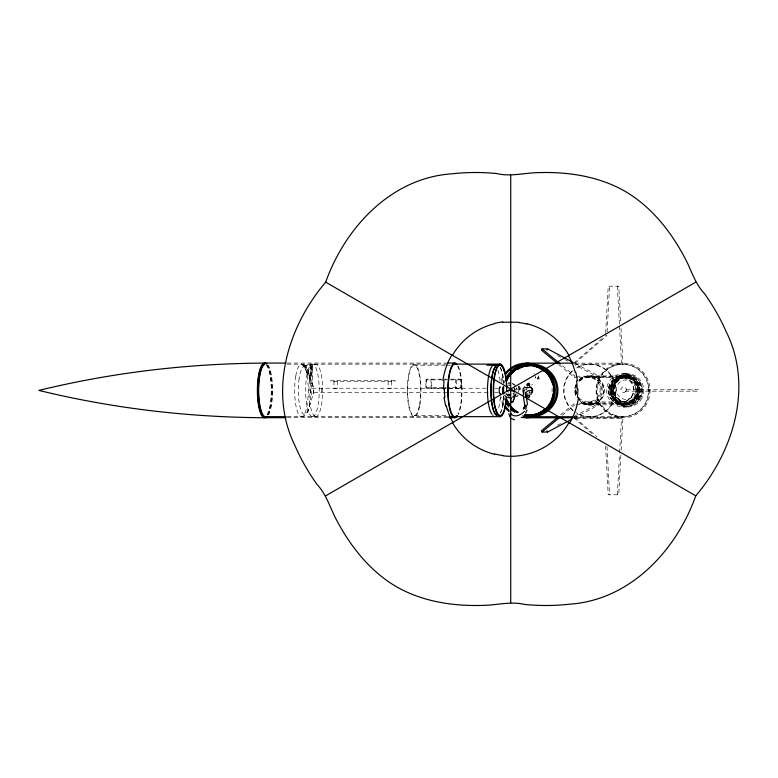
<?xml version="1.0" encoding="UTF-8"?>
<svg xmlns="http://www.w3.org/2000/svg" width="778" height="778" viewBox="0 0 778 778"><rect width="100%" height="100%" fill="white"/><g stroke="black" fill="none" stroke-linecap="round" stroke-linejoin="round"><path stroke-width="0.58" stroke-dasharray="3.89 2.92" d="M425.877 381.823L426.558 379.168L460.741 379.168L461.412 379.868L461.412 387.57L460.741 388.271L447.233 388.271M461.412 385.616L461.412 387.57L448.196 387.57M526.92 389.681L526.92 389.049M529.935 391.704L529.906 392.88M508.666 391.888L508.618 392.53M605.663 333.159L608.202 286.178L618.743 286.178L620.688 322.296M607.112 331.963L609.582 286.178M617.353 494.798L619.56 453.866M619.628 452.66L621.505 417.737M620.883 455.072L618.743 494.798L608.202 494.798L605.537 445.405M621.136 450.248L622.886 417.737L573.6 417.737L591.844 433.55M538.162 375.696L538.979 378.789L537.793 382.037M529.867 391.918L529.692 392.861M426.558 379.168L426.558 388.271L441.379 388.271M306.435 365.893L305.793 366.817L310.072 376.96L310.85 376.27L310.85 366.594C310.218 364.678 304.927 364.775 305.083 366.856L308.837 376.581L309.576 376.96L310.121 376.328L310.121 366.594L309.508 365.903M558.779 364.522L574.329 377.427L575.02 376.212L561.298 364.833M574.981 363.394L599.186 376.212L598.496 377.427L575.341 365.164M531.821 385.159L532.395 384.244M537.793 377.836L537.209 378.76L537.695 377.612L538.162 379.897M461.082 387.921L460.741 388.271L460.741 379.168M573.6 363.238L603.709 337.156M574.981 363.238L606.918 335.571L605.537 335.571M560.598 414.878L574.32 403.5L575.01 404.716L599.177 404.716L598.486 403.5L579.153 403.5M562.202 415.335L575.01 404.716M557.447 425.245L560.607 423.572M574.281 416.327L598.486 403.5M573.921 418.097L599.177 404.716M301.465 416.668C305.521 416.493 307.524 412.34 308.584 408.946L313.233 394.096L313.524 388.378L307.699 369.521L305.686 366.224L303.099 364.464M303.342 364.201L304.072 364.201M301.786 416.638L303.099 416.395M628.245 404.56L625.405 404.764M626.922 404.755L622.76 404.268M628.76 404.696L626.698 404.813A14.451 14.286 90 0 1 614.319 383.146A14.451 14.286 90 0 1 639.059 383.146A14.451 14.286 90 0 1 626.689 404.823M627.457 404.813L625.395 404.696M287.325 363.054L446.407 363.054M574.621 363.141L623.061 363.141M287.063 364.172L446.844 364.104M574.621 364.192L623.061 364.192M414.168 365.193L445.629 365.193M446.844 365.193L450.472 365.193M309.897 364.172L310.733 364.25A1.634 1.575 -90 0 1 311.852 365.407L311.92 366.273L312.649 366.273L312.649 385.227L311.852 385.227L304.217 366.35A3.501 3.384 -90 0 0 301.105 364.201M623.071 373.751L627.331 373.751M626.689 374.539A15.832 15.648 -90 0 1 640.236 398.287A15.832 15.648 -90 0 1 613.132 398.287A15.832 15.648 -90 0 1 626.689 374.539L626.825 374.539A15.832 15.648 -90 0 1 640.372 398.287A15.832 15.648 -90 0 1 613.268 398.287A15.832 15.648 -90 0 1 626.825 374.539M625.531 375.511A14.169 14.004 -90 0 1 637.659 396.761A14.169 14.004 -90 0 1 613.404 396.761A14.169 14.004 -90 0 1 625.531 375.511L625.638 375.511M589.063 375.92L625.201 375.92M625.522 375.92L627.331 375.92M576.226 376.212L599.186 376.212M588.061 376.367L626.601 376.367M589.063 377.067L622.993 377.067M625.201 377.067A13.314 13.158 -90 0 1 636.599 397.033A13.314 13.158 -90 0 1 613.813 397.033A13.314 13.158 -90 0 1 625.201 377.067L625.522 377.067A13.314 13.158 -90 0 1 636.919 397.033A13.314 13.158 -90 0 1 614.134 397.033A13.314 13.158 -90 0 1 625.522 377.067M574.329 377.427L577.947 377.427M579.163 377.427L626.601 377.418M442.74 379.868L425.877 379.868L425.877 387.57L426.558 388.271M444.559 379.868L446.377 379.868M450.015 379.868L461.412 379.868M425.877 387.57L442.74 387.57M444.559 387.57L446.377 387.57M486.231 388.232L310.247 388.232L310.247 392.433L488.448 392.433M494.711 388.232L498.455 388.232M334.005 388.271L337.458 388.271L337.487 381.269M442.556 388.271L446.105 388.271M494.711 392.433L498.455 392.433M588.061 401.934L626.601 401.934M588.061 402.985L626.601 402.985M589.063 403.685L622.993 403.685M589.063 404.823L625.201 404.823M625.522 404.823A14.451 14.286 90 0 0 637.892 383.146A14.451 14.286 90 0 0 613.152 383.146A14.451 14.286 90 0 0 625.522 404.823L627.331 404.823M589.5 404.988L590.035 404.988M622.526 404.988A14.539 14.364 90 0 0 634.965 383.194A14.539 14.364 90 0 0 610.088 383.194A14.539 14.364 90 0 0 622.526 404.988L623.061 404.988M623.071 407.001L627.331 407.001M414.168 415.559A25.188 6.535 90 0 0 419.828 377.777A25.188 6.535 90 0 0 408.508 377.777A25.188 6.535 90 0 0 414.168 415.559L446.844 415.559M312.425 416.59A26.219 6.798 90 0 0 318.309 377.272A26.219 6.798 90 0 0 306.532 377.272A26.219 6.798 90 0 0 312.425 416.59L315.8 416.59A26.219 6.798 90 0 0 321.693 377.272A26.219 6.798 90 0 0 309.916 377.272A26.219 6.798 90 0 0 315.8 416.59M287.14 416.668L447.622 416.648M573.405 416.726L623.061 416.726M287.325 417.698L448.838 417.698M573.405 417.776L623.061 417.776M575.749 418.408L622.857 418.408M310.101 364.172L311.453 364.25A1.634 1.575 -90 0 1 312.571 365.407L312.649 366.273M622.39 404.541L624.141 404.823L621.107 404.22M533.893 373.255L534.36 373.382M557.456 355.682L560.607 357.355M564.818 359.582L567.979 361.255M574.981 417.737L596.882 436.711M302.311 365.047L303.712 366.545M303.887 364.931L305.277 366.457L304.519 365.582M535.235 377.165L535.818 378.108L534.34 374.49M312.571 385.227L312.941 385.878L304.947 366.35A3.501 3.384 89.8 0 0 301.825 364.201M530.013 392.929L529.769 391.879M538.746 376.649L538.862 377.641M538.862 377.797L538.979 378.789M621.009 328.316L622.886 363.238M617.353 286.178L619.434 324.708M619.492 325.914L621.505 363.238M606.986 446.611L609.582 494.798M692.819 389.759L692.819 391.159M649.144 389.759L649.144 391.159M391.606 381.269L391.606 388.271L388.134 388.271L388.115 381.269M391.431 380.568L391.431 381.269M334.17 380.568L334.17 381.269M333.986 381.269L333.986 388.271M321.363 388.232L321.363 392.433M311.92 366.273L311.92 385.227M526.424 390.07A7.838 7.838 0 0 1 526.56 389.097M529.079 391.986A7.838 7.838 0 0 1 529.021 392.306M504.757 400.048A26.277 26.199 -90 0 1 503.522 395.973M503.93 383.146A26.277 26.199 -90 0 1 504.757 380.705M518.206 386.18A7.002 6.983 -90 0 1 519.441 391.859M517.895 394.961A7.002 6.983 -90 0 1 516.388 396.265M519.247 386.18A7.002 6.983 -90 0 1 520.356 392.345M518.226 395.671A7.002 6.983 -90 0 1 516.553 396.751M518.284 388.29A5.952 5.942 -90 0 1 518.42 392.054M518.265 386.617A5.952 5.942 -90 0 1 519.364 392.015M578.754 380.267A13.314 13.158 -90 0 1 597.358 380.267A13.314 13.158 -90 0 1 597.358 399.085A13.314 13.158 -90 0 1 578.754 399.085M575.827 394.572A13.314 13.158 -90 0 1 576.372 383.564M579.493 381.006A12.263 12.117 -90 0 1 596.92 381.308A12.263 12.117 -90 0 1 596.016 398.92A12.263 12.117 -90 0 1 578.657 397.402M576.79 394.183A12.263 12.117 -90 0 1 576.79 385.159M577.577 367.119A26.267 25.966 -90 0 1 615.456 391.353A26.267 25.966 -90 0 1 576.041 412.924M573.133 410.852A26.267 25.966 -90 0 1 573.133 370.065M579.347 380.179A14.539 14.364 -90 0 1 599.663 380.179A14.539 14.364 -90 0 1 599.663 400.738A14.539 14.364 -90 0 1 579.347 400.738M575.691 394.456A14.539 14.364 -90 0 1 576.741 383.778M576.576 367.994A26.267 25.966 -90 0 1 609.991 373.654A26.267 25.966 -90 0 1 609.417 407.935A26.267 25.966 -90 0 1 575.827 412.447M572.987 410.269A26.267 25.966 -90 0 1 573.668 370.065M578.881 381.298A14.539 14.364 -90 0 1 599.838 379.829A14.539 14.364 -90 0 1 599.838 401.088A14.539 14.364 -90 0 1 578.881 399.62M575.915 393.104A14.539 14.364 -90 0 1 576.683 385.11M578.968 380.16A14.451 14.286 -90 0 1 599.167 380.16A14.451 14.286 -90 0 1 599.167 400.592A14.451 14.286 -90 0 1 578.968 400.592M575.788 395.691A14.451 14.286 -90 0 1 576.381 383.739M579.766 380.967A13.314 13.158 -90 0 1 598.681 381.288A13.314 13.158 -90 0 1 597.708 400.417A13.314 13.158 -90 0 1 578.851 398.764M576.42 394.038A13.314 13.158 -90 0 1 576.42 386.715M503.57 405.406A27.318 27.006 -90 0 1 500.215 397.976M501.071 380.403A27.318 27.006 -90 0 1 503.57 375.511M503.979 404.083A26.267 25.966 90 0 1 500.808 396.06M501.46 382.406A26.267 25.966 90 0 1 503.979 376.834M552.04 388.096A26.267 25.966 90 0 1 552.04 392.822M268.079 364.97A27.318 7.09 90 0 1 272.543 389.01A27.318 7.09 90 0 1 268.721 414.645M266.708 364.542A26.267 6.817 -90 0 1 272.271 389.117A26.267 6.817 -90 0 1 267.34 415.627M458.164 366.107A27.318 7.09 -90 0 1 461.996 390.371A27.318 7.09 -90 0 1 458.164 414.645M457.415 365.952A26.267 6.817 90 0 1 461.714 389.058A26.267 6.817 90 0 1 458.038 413.711M266.942 364.814A27.318 7.09 -90 0 1 271.551 389.438A27.318 7.09 -90 0 1 267.408 415.267M265.911 364.765A26.248 6.808 -90 0 1 271.259 388.543A26.248 6.808 -90 0 1 266.844 415.005M304.363 366.467A1.4 1.352 -90 0 1 305.705 365.193L310.169 365.193A1.391 1.342 -90 0 1 311.521 366.594L311.521 376.27A1.4 1.352 -90 0 1 309.488 377.476M309.45 365.203A1.391 1.342 -90 0 1 310.792 366.594L310.801 376.27A1.4 1.352 -90 0 1 308.827 377.515M305.093 366.428A1.4 1.352 -90 0 1 306.435 365.193M500.342 367.469A25.188 6.535 90 0 1 503.901 383.282M503.901 397.47A25.188 6.535 90 0 1 500.342 413.283M497.92 370.211A25.188 6.535 -90 0 1 500.128 381.57M500.273 397.47A25.188 6.535 -90 0 1 497.92 410.541M500.098 367.469A25.188 6.535 -90 0 1 503.658 383.282M503.765 395.73A25.188 6.535 -90 0 1 500.098 413.283M431.829 387.57L431.644 388.271L430.973 387.57L430.973 379.868L431.644 379.168L431.829 387.57M455.655 379.168L455.655 388.271L456.326 387.57L456.326 379.868L455.655 379.168M395.059 380.568L330.533 380.568L330.533 381.269L395.059 381.269L395.059 380.568M698.352 389.759L624.967 389.759L624.967 391.159L698.352 391.159L698.352 389.759M615.913 415.715L611.129 413.789A26.267 25.966 -90 0 1 607.637 369.326A26.267 25.966 -90 0 1 648.609 385.791A26.267 25.966 -90 0 1 615.913 415.715M312.571 385.343L312.455 385.227A5.183 1.342 -90 0 0 311.074 392.686A5.183 1.342 -90 0 0 313.398 393.328A5.183 1.342 -90 0 0 312.386 385.246L312.571 385.343M637.357 397.334A13.314 13.158 -90 0 0 627.778 376.416A13.314 13.158 -90 0 0 614.659 395.263A13.314 13.158 -90 0 0 637.357 397.334M636.511 396.731A12.263 12.117 -90 0 0 627.69 377.466A12.263 12.117 -90 0 0 615.602 394.825A12.263 12.117 -90 0 0 636.511 396.731M636.56 395.808A12.263 12.117 -90 0 0 626.066 377.418A12.263 12.117 -90 0 0 615.573 395.808A12.263 12.117 -90 0 0 636.56 395.808M631.843 396.547A12.263 12.117 -90 0 0 622.672 377.447A12.263 12.117 -90 0 0 610.905 395.029A12.263 12.117 -90 0 0 631.843 396.547M625.911 391.246A2.801 2.772 -90 0 0 623.82 386.88A2.801 2.772 -90 0 0 621.126 390.896A2.801 2.772 -90 0 0 625.911 391.246M633.992 395.321A9.813 9.696 -90 0 0 626.942 379.907A9.813 9.696 -90 0 0 617.275 393.794A9.813 9.696 -90 0 0 633.992 395.321M631.435 396.527A11.913 11.767 -90 0 0 622.867 377.816A11.913 11.767 -90 0 0 611.129 394.679A11.913 11.767 -90 0 0 631.435 396.527M634.673 398.696A14.451 14.286 -90 0 0 624.277 375.978A14.451 14.286 -90 0 0 610.03 396.449A14.451 14.286 -90 0 0 634.673 398.696M633.749 398.035A13.314 13.158 -90 0 0 624.17 377.116A13.314 13.158 -90 0 0 611.051 395.963A13.314 13.158 -90 0 0 633.749 398.035M645.137 406.194A27.318 27.006 -90 0 0 625.483 363.248A27.318 27.006 -90 0 0 598.554 401.934A27.318 27.006 -90 0 0 645.137 406.194M600.042 377.32A26.267 25.966 90 0 0 622.526 416.726A26.267 25.966 90 0 0 645.011 377.32A26.267 25.966 90 0 0 600.042 377.32M635.5 397.723A14.539 14.364 -90 0 0 623.061 375.92A14.539 14.364 -90 0 0 610.613 397.723A14.539 14.364 -90 0 0 635.5 397.723M636.511 399.95A16.62 16.426 -90 0 0 624.549 373.819A16.62 16.426 -90 0 0 608.163 397.364A16.62 16.426 -90 0 0 636.511 399.95M640.761 399.95A16.62 16.426 -90 0 0 628.809 373.819A16.62 16.426 -90 0 0 612.422 397.364A16.62 16.426 -90 0 0 640.761 399.95M636.881 398.696A14.451 14.286 -90 0 0 626.485 375.978A14.451 14.286 -90 0 0 612.237 396.449A14.451 14.286 -90 0 0 636.881 398.696M639.01 398.696A14.451 14.286 -90 0 0 628.614 375.978A14.451 14.286 -90 0 0 614.367 396.449A14.451 14.286 -90 0 0 639.01 398.696M638.505 398.696A14.451 14.286 -90 0 0 628.109 375.978A14.451 14.286 -90 0 0 613.861 396.449A14.451 14.286 -90 0 0 638.505 398.696M637.085 397.83A14.169 14.004 -90 0 0 626.903 375.57A14.169 14.004 -90 0 0 612.938 395.632A14.169 14.004 -90 0 0 637.085 397.83M635.451 396.673A12.147 12.001 -90 0 0 626.718 377.583A12.147 12.001 -90 0 0 614.746 394.777A12.147 12.001 -90 0 0 635.451 396.673A12.147 12.001 -90 0 0 626.611 377.583A12.147 12.001 -90 0 0 614.639 394.777A12.147 12.001 -90 0 0 635.344 396.673M299.17 378.361A24.108 6.253 90 0 0 304.577 414.528A24.108 6.253 90 0 0 309.994 378.361A24.108 6.253 90 0 0 299.17 378.361M295.757 376.085A26.258 6.808 90 0 0 301.096 416.638A26.258 6.808 90 0 0 307.534 378.546A26.258 6.808 90 0 0 295.757 376.085M419.741 405.503A26.277 6.817 -90 0 0 414.781 364.211A26.277 6.817 -90 0 0 407.983 401.409A26.277 6.817 -90 0 0 419.741 405.503"/><path stroke-width="1.17" d="M443.47 388.99L443.985 380.685M577.976 389.01L577.461 397.315M527.066 385.742C526.006 383.807 529.847 381.541 529.721 384.984M526.56 405.357L525.714 409.452M514.064 397.752L514.093 396.323M529.721 395.778L529.225 397.383L527.999 397.636M506.809 391.606C508.384 389.885 512.488 390.332 514.346 391.791M515.25 394.806L514.997 396.031M523.215 395.263L523.905 391.091L525.033 389.652M527.62 395.691L527.494 396.333L527.883 395.778M529.235 385.061L529.361 384.42L528.651 385.1M526.171 395.205L525.753 397.325L525.743 393.211L527.503 404.745M503.385 387.172L503.385 393.58M513.937 399.561L515.065 395.798M503.57 393.58L503.57 387.191M513.179 401.283L511.934 402.654L510.845 401.098A7.838 7.235 12 0 1 510.981 397.84M325.681 282.171C345.169 227.38 391.412 177.647 452.329 173.776C467.004 172.123 481.845 172.132 496.539 173.523C510.854 177.005 525.053 172.628 539.485 172.59C568.844 171.753 599.138 176.499 624.909 191.223C650.544 206.18 669.809 230.045 683.755 255.884C690.942 268.41 694.248 282.891 704.421 293.539C712.969 305.579 720.409 318.416 726.312 331.963C753.415 386.647 733.46 451.571 695.765 495.829C676.277 550.62 630.034 600.353 569.117 604.224C554.442 605.877 539.601 605.868 524.897 604.477C510.592 600.995 496.393 605.372 481.961 605.41C452.601 606.247 422.308 601.501 396.527 586.777C370.902 571.82 351.637 547.955 337.691 522.116C330.504 509.59 327.188 495.109 317.025 484.461C308.467 472.421 301.037 459.584 295.134 446.037C268.031 391.353 287.977 326.429 325.681 282.171L695.765 495.829M525.617 413.176L526.988 410.181M508.219 394.106L507.557 394.932L510.631 394.475L508.52 394.534M572.88 362.276L547.624 348.894L542.091 348.894L541.391 350.11L557.855 363.764M546.934 350.11L547.624 348.894M568.961 422.629C556.095 445.609 528.807 459.185 502.734 455.772M452.475 355.371C461.432 339.694 477.002 328.015 494.526 323.726M514.209 392.939L513.344 394.115M516.057 393.931L512.653 397.111M527.027 387.775L527.795 387.201L528.563 387.775M524.479 407.623L523.351 409.053L524.722 406.067L524.46 408.119L524.703 404.735L524.975 406.787L523.487 397.325M525.52 392.715L528.165 390.809L531.51 390.371M531.695 393.853L529.769 394.203M524.547 411.261C521.542 414.518 516.096 417.543 511.846 414.917L510.981 413.604M557.855 417.164L541.391 430.817L542.081 432.033L547.615 432.033L571.82 419.206M542.081 432.033L559.46 417.611M528.174 394.067L527.406 394.067M325.681 495.829L509.668 389.603M695.765 282.171L510.718 389L510.718 322.228M508.355 383.175L509.804 383.019M508.773 385.227L509.804 385.12M525.072 387.201C522.291 387.619 522.573 392.2 524.002 394.008M502.744 322.218L518.712 322.228M264.471 363.093C188.539 363.54 112.684 372.38 38.9 390.42C112.684 408.45 188.539 417.29 264.471 417.737M265.473 363.054L286.11 363.054M447.622 363.054L454.906 363.054M526.181 363.141L573.405 363.141M452.893 364.104L500.089 364.104M486.785 365.193L500.089 365.193A25.188 6.535 90 0 1 506.624 390.371M264.471 416.668L286.11 416.648M448.838 416.648L500.089 416.648M529.808 416.726L572.2 416.726M265.473 417.698L286.11 417.698M448.838 417.698L454.906 417.698M526.181 417.776L572.2 417.776M509.804 395.632L507.791 395.195L505.943 393.746M509.804 397.733L507.664 397.383M524.46 387.201L525.218 387.755M526.92 323.726C544.444 328.015 560.014 339.694 568.961 355.371M494.516 454.274C476.992 449.985 461.432 438.306 452.475 422.629M511.117 418.467L514.53 419.789M512.634 383.622L514.88 385.198M506.313 396.79L504.728 395.545M508.705 396.926L510.903 398.404M527.844 384.945L527.494 384.429L527.688 385.694M542.091 348.894L560.384 364.075M528.982 395.778L529.361 396.323L529.235 395.691M514.443 388.874L514.978 389.904M546.924 430.817L547.615 432.033M510.008 417.027L508.831 413.692M514.433 388.3L514.822 389.817M527.299 396.761L527.134 395.769M575.827 372.156L577.461 380.695M445.609 405.844L443.985 397.305M516.602 388.125L516.903 389.593M510.718 175.332L510.718 321.752M510.718 390.216L510.718 455.772M510.718 456.248L510.718 602.668M513.519 399.24A7.838 7.235 12 0 1 513.169 401.283M510.29 375.249A26.277 26.199 -90 0 1 544.318 367.342A26.277 26.199 -90 0 1 555.939 400.369A26.277 26.199 -90 0 1 524.498 415.637M517.37 412.369A26.277 26.199 -90 0 1 513.188 408.956M509.785 404.755A26.277 26.199 -90 0 1 507.353 400.048M536.285 365.611A25.188 25.12 -90 0 1 556.163 396.138A25.188 25.12 -90 0 1 524.8 414.586M517.973 369.297A25.188 25.12 -90 0 1 529.458 365.29M505.846 378.303A26.277 26.199 -90 0 1 539.329 366.175A26.277 26.199 -90 0 1 553.955 398.725A26.277 26.199 -90 0 1 522.719 415.851M514.783 412.369A26.277 26.199 -90 0 1 511.243 409.578M508.773 406.933A26.277 26.199 -90 0 1 505.846 402.44M506.089 380.325A25.188 25.12 -90 0 1 537.365 366.584A25.188 25.12 -90 0 1 553.401 396.819A25.188 25.12 -90 0 1 524.547 415.141M517.584 412.748A25.188 25.12 -90 0 1 511.36 408.187M509.084 405.571A25.188 25.12 -90 0 1 506.089 400.427M506.322 381.298A24.653 24.585 -90 0 1 536.732 366.915A24.653 24.585 -90 0 1 553.002 396.42A24.653 24.585 -90 0 1 524.703 414.616M517.885 412.272A24.653 24.585 -90 0 1 506.322 399.445M533.834 366.137A24.653 24.585 -90 0 1 553.848 388.164M552.993 397.159A24.653 24.585 -90 0 1 524.887 414.616M518.07 412.272A24.653 24.585 -90 0 1 506.818 400.213M506.818 380.539A24.653 24.585 -90 0 1 529.361 365.728M531.705 392.472A3.501 3.491 -90 0 0 529.41 386.909A3.501 3.491 -90 0 1 531.812 392.666M526.443 387.901A3.501 3.491 -90 0 1 527.027 387.425M526.706 387.901A3.501 3.491 -90 0 1 527.076 387.57M505.214 373.236A27.318 27.006 -90 0 1 536.12 365.057M540.953 367.586A27.318 27.006 -90 0 1 552.137 382.941M552.983 393.756A27.318 27.006 -90 0 1 541.721 412.797M536.12 415.86A27.318 27.006 -90 0 1 521.26 417.319M509.152 411.669A27.318 27.006 -90 0 1 505.214 407.682M509.123 410.269A26.267 25.966 90 0 1 506.021 407.02M506.021 373.897A26.267 25.966 90 0 1 543.89 371.252M543.89 409.666A26.267 25.966 90 0 1 523.847 416.619M266.757 417.241A27.318 7.09 90 0 1 258.384 390.371A27.318 7.09 90 0 1 266.757 363.511M264.228 416.211A26.267 6.817 -90 0 1 258.656 390.371A26.267 6.817 -90 0 1 264.228 364.542M457.522 415.773A27.318 7.09 -90 0 1 447.836 391.713A27.318 7.09 -90 0 1 456.861 364.104M456.783 415.627A26.267 6.817 90 0 1 448.109 391.635A26.267 6.817 90 0 1 456.151 364.542M265.979 417.115A27.318 7.09 -90 0 1 257.382 390.42A27.318 7.09 -90 0 1 265.979 363.715M264.958 416.6A26.248 6.808 -90 0 1 257.674 392.287A26.248 6.808 -90 0 1 263.985 364.23M506.643 397.607A26.277 6.817 90 0 1 495.81 410.813A26.277 6.817 90 0 1 496.879 367.197A26.277 6.817 90 0 1 506.877 388.018M504.708 372.565A25.188 6.535 -90 0 0 497.589 367.109A25.188 6.535 -90 0 0 493.563 390.371A25.188 6.535 90 0 0 500.089 415.559M506.361 397.47A25.188 6.535 -90 0 1 495.469 408.187M506.371 397.305A25.188 6.535 90 0 1 504.708 408.187M496.704 415.306A25.188 6.535 90 0 1 496.238 414.985M495.343 413.974A25.188 6.535 90 0 1 491.103 389.477A25.188 6.535 90 0 1 495.79 366.205M497.161 365.252A25.188 6.535 90 0 1 498.095 365.252M503.969 393.318A3.501 0.904 -90 0 1 502.569 390.751A3.501 0.904 -90 0 1 503.794 387.094M500.585 393.318A3.501 0.904 -90 0 1 499.418 392.734A3.501 0.904 -90 0 1 499.379 388.212A3.501 0.904 -90 0 1 500.526 387.298M493.077 415.306A25.188 6.535 -90 0 1 492.62 414.985M491.725 413.974A25.188 6.535 -90 0 1 487.475 389.477A25.188 6.535 -90 0 1 492.163 366.205M493.534 365.252A25.188 6.535 -90 0 1 494.468 365.252M496.918 365.252A25.188 6.535 -90 0 1 497.852 365.252M496.461 415.306A25.188 6.535 -90 0 1 495.994 414.985M495.1 413.974A25.188 6.535 -90 0 1 490.86 389.477A25.188 6.535 -90 0 1 495.547 366.205M568.504 355.643A67.385 65.916 -82.7 0 1 575.205 372.331M518.683 322.539A67.073 65.712 38.4 0 1 526.842 324.056M442.974 380.549A66.675 66.237 47.2 0 1 451.843 354.992M494.458 323.434A67.073 66.334 -50.2 0 1 502.714 321.946M452.932 422.357A67.385 65.916 -82.7 0 1 446.241 405.669M502.763 455.461A67.073 65.712 38.4 0 1 494.594 453.944M578.462 397.451A66.675 66.237 47.2 0 1 569.593 423.008M576.586 380.821A63.164 58.408 -90 0 1 577.091 389.01M444.851 397.179A63.164 58.408 -90 0 1 444.355 388.99"/></g></svg>
